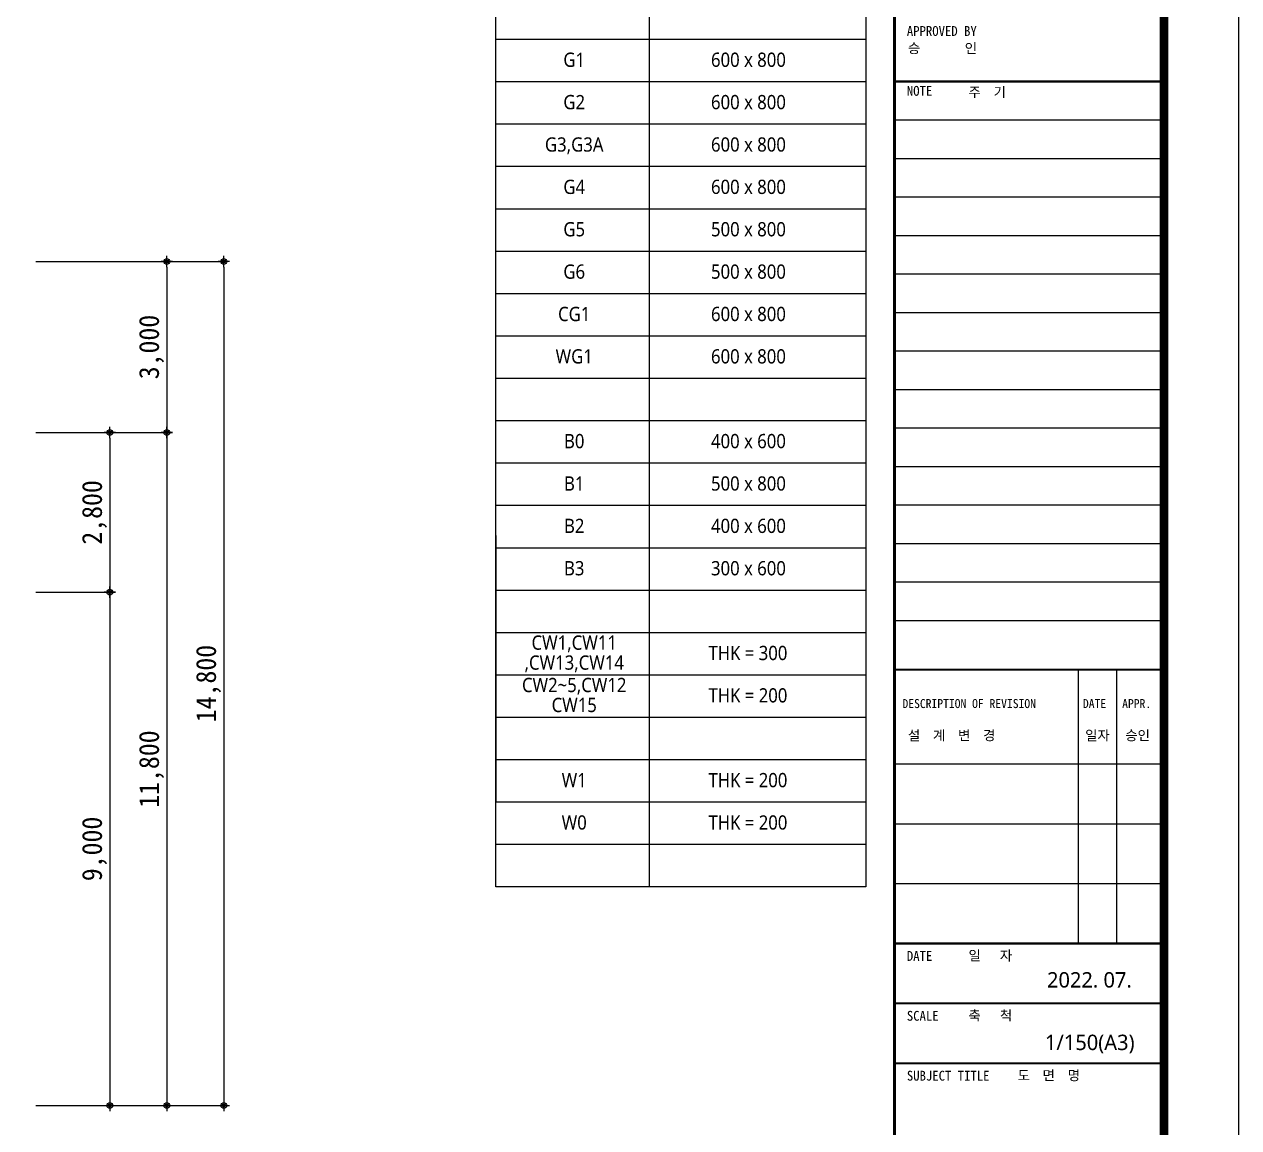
# Model space of a CAD drawing. Header units: millimetres. Extents: x 315000 to 378000, y 0 to 44550.
# Drawn here: x 356702 to 378000, y 10148 to 29495 of the extents above; entities that cross this region are included whole.
import ezdxf
from ezdxf.enums import TextEntityAlignment as Align

# ---------------------------------------------------------------- set-up
doc = ezdxf.new("R2010")
doc.units = ezdxf.units.MM
doc.header["$LTSCALE"] = 100
for name, color, linetype in [('DIM', 7, 'Continuous'), ('FOR', 4, 'Continuous'), ('SYM', 7, 'Continuous'), ('TEXT', 7, 'Continuous'), ('ZC301', 7, 'Continuous'), ('새로운 블럭$0$FOR', 4, 'Continuous')]:
    doc.layers.add(name, color=color, linetype=linetype)
doc.styles.add('돋움', font='')
doc.styles.add('돋음체', font='')
doc.styles.add('맑은고딕', font='')
doc.styles.add('새로운 블럭$0$돋음체', font='')
doc.styles.get('돋움').set_extended_font_data('DotumChe')
doc.styles.get('돋음체').set_extended_font_data('DotumChe')
doc.styles.get('맑은고딕').set_extended_font_data('Malgun Gothic')
doc.styles.get('새로운 블럭$0$돋음체').set_extended_font_data('DotumChe')
doc.dimstyles.new('ISO-25', dxfattribs={"dimtxt": 2.5, "dimasz": 2.5, "dimexe": 1.25, "dimexo": 0.625, "dimtad": 1, "dimtxsty": 'STANDARD', "dimcen": 2.5, "dimadec": 0, "dimazin": 0, "dimtfac": 1, "dimtmove": 0, "dimatfit": 3, "dimfxl": 1, "dimarcsym": 0})

# ---------------------------------------------------------------- blocks, each defined once
blk = doc.blocks.new('Z_DOT')
at = {"layer": 'DIM', "color": 0}
for p, q in [((-1, 0), (1, 0)), ((0, -1), (0, 1))]:
    blk.add_line(p, q, dxfattribs=at)
for radius in [0.5, 0.25]:
    blk.add_circle((0, 0), radius, dxfattribs=at)
blk = doc.blocks.new('*D12')
at = {"layer": 'Defpoints', "color": 0, "transparency": 16777216}
for p in [(356702, 22336), (356702, 10536), (359202, 10536)]:
    blk.add_point(p, dxfattribs=at)
at = {"layer": 'DIM', "color": 6, "lineweight": -2, "transparency": 16777216}
for p, q in [((356902, 22336), (359202, 22336)), ((359202, 22236), (359202, 10636)), ((356902, 10536), (359202, 10536))]:
    blk.add_line(p, q, dxfattribs=at)
at = {"layer": 'DIM', "color": 6, "lineweight": -2, "transparency": 16777216, "xscale": 100, "yscale": 100, "zscale": 100}
for p, rotation in [((359202, 22336), 90), ((359202, 10536), 270)]:
    blk.add_blockref('Z_DOT', p, dxfattribs=dict(at, rotation=rotation))
at = {"layer": 'DIM', "color": 0, "transparency": 16777216, "insert": (358934, 16436), "char_height": 350, "attachment_point": 5, "rotation": 90, "style": '돋움'}
blk.add_mtext('11,800', dxfattribs=at)
blk = doc.blocks.new('*D13')
at = {"layer": 'Defpoints', "color": 0, "transparency": 16777216}
for p in [(356702, 25336), (356702, 10536), (360202, 10536)]:
    blk.add_point(p, dxfattribs=at)
at = {"layer": 'DIM', "color": 6, "lineweight": -2, "transparency": 16777216}
for p, q in [((356902, 25336), (360202, 25336)), ((360202, 25236), (360202, 10636)), ((356902, 10536), (360202, 10536))]:
    blk.add_line(p, q, dxfattribs=at)
at = {"layer": 'DIM', "color": 6, "lineweight": -2, "transparency": 16777216, "xscale": 100, "yscale": 100, "zscale": 100}
for p, rotation in [((360202, 25336), 90), ((360202, 10536), 270)]:
    blk.add_blockref('Z_DOT', p, dxfattribs=dict(at, rotation=rotation))
at = {"layer": 'DIM', "color": 0, "transparency": 16777216, "insert": (359934, 17936), "char_height": 350, "attachment_point": 5, "rotation": 90, "style": '돋움'}
blk.add_mtext('14,800', dxfattribs=at)
blk = doc.blocks.new('*D14')
at = {"layer": 'Defpoints', "color": 0, "transparency": 16777216}
for p in [(356702, 25336), (356702, 22336), (359202, 22336)]:
    blk.add_point(p, dxfattribs=at)
at = {"layer": 'DIM', "color": 6, "lineweight": -2, "transparency": 16777216}
for p, q in [((356902, 25336), (359202, 25336)), ((359202, 25236), (359202, 22436)), ((356902, 22336), (359202, 22336))]:
    blk.add_line(p, q, dxfattribs=at)
at = {"layer": 'DIM', "color": 6, "lineweight": -2, "transparency": 16777216, "xscale": 100, "yscale": 100, "zscale": 100}
for p, rotation in [((359202, 25336), 90), ((359202, 22336), 270)]:
    blk.add_blockref('Z_DOT', p, dxfattribs=dict(at, rotation=rotation))
at = {"layer": 'DIM', "color": 0, "transparency": 16777216, "insert": (358934, 23836), "char_height": 350, "attachment_point": 5, "rotation": 90, "style": '돋움'}
blk.add_mtext('3,000', dxfattribs=at)
blk = doc.blocks.new('*D20')
at = {"layer": 'Defpoints', "color": 0, "transparency": 16777216}
for p in [(356702, 19536), (356702, 10536), (358202, 10536)]:
    blk.add_point(p, dxfattribs=at)
at = {"layer": 'DIM', "color": 6, "lineweight": -2, "transparency": 16777216}
for p, q in [((356902, 19536), (358202, 19536)), ((358202, 19436), (358202, 10636)), ((356902, 10536), (358202, 10536))]:
    blk.add_line(p, q, dxfattribs=at)
at = {"layer": 'DIM', "color": 6, "lineweight": -2, "transparency": 16777216, "xscale": 100, "yscale": 100, "zscale": 100}
for p, rotation in [((358202, 19536), 90), ((358202, 10536), 270)]:
    blk.add_blockref('Z_DOT', p, dxfattribs=dict(at, rotation=rotation))
at = {"layer": 'DIM', "color": 0, "transparency": 16777216, "insert": (357934, 15036), "char_height": 350, "attachment_point": 5, "rotation": 90, "style": '돋움'}
blk.add_mtext('9,000', dxfattribs=at)
blk = doc.blocks.new('*D21')
at = {"layer": 'Defpoints', "color": 0, "transparency": 16777216}
for p in [(356702, 22336), (356702, 19536), (358202, 19536)]:
    blk.add_point(p, dxfattribs=at)
at = {"layer": 'DIM', "color": 6, "lineweight": -2, "transparency": 16777216}
for p, q in [((356902, 22336), (358202, 22336)), ((358202, 22236), (358202, 19636)), ((356902, 19536), (358202, 19536))]:
    blk.add_line(p, q, dxfattribs=at)
at = {"layer": 'DIM', "color": 6, "lineweight": -2, "transparency": 16777216, "xscale": 100, "yscale": 100, "zscale": 100}
for p, rotation in [((358202, 22336), 90), ((358202, 19536), 270)]:
    blk.add_blockref('Z_DOT', p, dxfattribs=dict(at, rotation=rotation))
at = {"layer": 'DIM', "color": 0, "transparency": 16777216, "insert": (357934, 20936), "char_height": 350, "attachment_point": 5, "rotation": 90, "style": '돋움'}
blk.add_mtext('2,800', dxfattribs=at)
blk = doc.blocks.new('A$C0DB842BB')
at = {"layer": 'FOR', "color": 9}
for p, q in [((56963, 27817), (61688, 27817)), ((56963, 27142), (61688, 27142)), ((56963, 26467), (61688, 26467)), ((56963, 25792), (61688, 25792)), ((56963, 25117), (61688, 25117)), ((56963, 24442), (61688, 24442)), ((56963, 23767), (61688, 23767)), ((56963, 23092), (61688, 23092)), ((56963, 22417), (61688, 22417)), ((56963, 21742), (61688, 21742)), ((56963, 21067), (61688, 21067)), ((56963, 20392), (61688, 20392)), ((56963, 19717), (61688, 19717)), ((56963, 19042), (61688, 19042)), ((60188, 13378), (60188, 18178)), ((60863, 13378), (60863, 18178))]:
    blk.add_line(p, q, dxfattribs=at)
at = {"layer": 'FOR', "color": 1}
blk.add_lwpolyline([(63000, 0), (63000, 44550), (0, 44550), (0, 0)], close=True, dxfattribs=at)
at = {"layer": 'FOR', "color": 7, "const_width": 150}
blk.add_lwpolyline([(61688, 43250), (2187, 43250), (2187, 1750), (61688, 1750)], close=True, dxfattribs=at)
at = {"layer": 'FOR', "color": 7}
for points, const_width in [([(56963, 1750), (56963, 43250)], 56.2), ([(56963, 28492), (61688, 28492)], 37.5), ([(56963, 18178), (61688, 18178)], 37.5), ([(56963, 13378), (61688, 13378)], 37.5), ([(56963, 12328), (61688, 12328)], 37.5), ([(56963, 11278), (61688, 11278)], 37.5)]:
    blk.add_lwpolyline(points, dxfattribs=dict(at, const_width=const_width))
at = {"layer": 'FOR', "color": 9}
for points in [[(56963, 16528), (61688, 16528)], [(56963, 15478), (61688, 15478)], [(56963, 14428), (61688, 14428)]]:
    blk.add_lwpolyline(points, dxfattribs=at)
for s, style, p in [('승       인', '새로운 블럭$0$돋음체', (57198, 28989)), ('주  기', '새로운 블럭$0$돋음체', (58261, 28219)), ('설  계  변  경', '돋음체', (57198, 16941)), ('일자', '돋음체', (60307, 16941)), ('승인', '돋음체', (61010, 16941)), ('일   자', '돋음체', (58261, 13080)), ('축   척', '돋음체', (58261, 12030)), ('도  면  명', '돋음체', (59121, 10980))]:
    blk.add_text(s, height=172.5, dxfattribs=dict(style=style)).set_placement(p)
at = {"layer": 'DIM', "color": 3, "style": '맑은고딕'}
blk.add_text('2022. 07.', height=270, dxfattribs=at).set_placement((59638, 12606))
at = {"layer": 'FOR', "color": 7, "linetype": 'Continuous', "style": '돋음체'}
for s, p in [('DESCRIPTION OF REVISION', (57103, 17506)), ('DATE', (60268, 17506)), ('APPR.', (60956, 17506))]:
    blk.add_text(s, height=157.5, dxfattribs=at).set_placement(p)
at = {"layer": 'FOR', "color": 7, "linetype": 'Continuous', "style": '돋음체', "width": 1}
for s, p in [('DATE', (57180, 13074)), ('SCALE', (57180, 12024)), ('SUBJECT TITLE', (57180, 10974))]:
    blk.add_text(s, height=172.5, dxfattribs=at).set_placement(p)
at = {"layer": '새로운 블럭$0$FOR', "color": 7, "linetype": 'Continuous', "style": '새로운 블럭$0$돋음체', "width": 1}
for s, p in [('APPROVED BY', (57180, 29291)), ('NOTE', (57180, 28241))]:
    blk.add_text(s, height=172.5, dxfattribs=at).set_placement(p)

msp = doc.modelspace()

# ---------------------------------------------------------------- linework, layer by layer
msp.add_lwpolyline([(364970.6, 34434.5), (371463.1, 34434.5), (371463.1, 14374.5), (364970.6, 14374.5)], close=True)
at = {"layer": 'SYM', "ltscale": 10}
for p, q in [((367663.4, 33691.5), (367663.4, 14374.5)), ((371463.1, 29448.6), (371463.1, 24776)), ((364970.6, 29233.8), (371463.1, 29233.8)), ((364970.6, 28490.8), (371463.1, 28490.8)), ((364970.6, 27747.8), (371463.1, 27747.8)), ((364970.6, 27004.9), (371463.1, 27004.9)), ((364970.6, 26261.9), (371463.1, 26261.9)), ((364970.6, 25519), (371463.1, 25519)), ((364970.6, 24776), (371463.1, 24776)), ((364970.6, 24033), (371463.1, 24033)), ((364970.6, 23290.1), (371463.1, 23290.1)), ((364970.6, 22547.1), (371463.1, 22547.1)), ((364970.6, 21804.2), (371463.1, 21804.2)), ((364970.6, 21061.2), (371463.1, 21061.2)), ((364970.6, 20533), (364970.6, 15860.5)), ((364970.6, 20318.2), (371463.1, 20318.2)), ((364970.6, 19575.3), (371463.1, 19575.3)), ((364970.6, 18832.3), (371463.1, 18832.3)), ((364970.6, 18089.3), (371463.1, 18089.3)), ((364970.6, 17346.4), (371463.1, 17346.4)), ((364970.6, 16603.4), (371463.1, 16603.4)), ((364970.6, 15860.5), (371463.1, 15860.5)), ((364970.6, 15117.5), (371463.1, 15117.5))]:
    msp.add_line(p, q, dxfattribs=at)

# ---------------------------------------------------------------- block references
at = {"layer": 'ZC301'}
msp.add_blockref('A$C0DB842BB', (315000, 0), dxfattribs=at)

# ---------------------------------------------------------------- texts
at = {"layer": 'DIM', "color": 3, "style": '맑은고딕'}
msp.add_text('1/150(A3)', height=270, dxfattribs=at).set_placement((376173.6, 11509.7), align=Align.RIGHT)
at = {"layer": 'TEXT', "color": 0, "style": '맑은고딕', "width": 0.9}
for s, p in [('G1', (366346.6, 28873.4)), ('G2', (366346.6, 28130.4)), ('G3,G3A', (366346.6, 27387.4)), ('G4', (366346.6, 26644.5)), ('G5', (366346.6, 25901.5)), ('G6', (366346.6, 25158.6)), ('CG1', (366346.6, 24415.6)), ('WG1', (366346.6, 23672.6)), ('B0', (366346.6, 22186.7)), ('B1', (366346.6, 21443.8)), ('B2', (366346.6, 20700.8)), ('B3', (366346.6, 19957.8)), ('CW1,CW11', (366346.6, 18653.7)), (',CW13,CW14', (366346.6, 18303.7)), ('CW2~5,CW12', (366346.6, 17910.7)), ('CW15', (366346.6, 17560.7)), ('W1', (366346.6, 16243)), ('W0', (366346.6, 15500.1))]:
    msp.add_text(s, height=250, dxfattribs=at).set_placement(p, align=Align.MIDDLE_CENTER)
for s, p in [('600 x 800', (368745.5, 28873.4)), ('600 x 800', (368745.5, 28130.4)), ('600 x 800', (368745.5, 27387.4)), ('600 x 800', (368745.5, 26644.5)), ('500 x 800', (368745.5, 25901.5)), ('500 x 800', (368745.5, 25158.6)), ('600 x 800', (368745.5, 24415.6)), ('600 x 800', (368745.5, 23672.6)), ('400 x 600', (368745.5, 22186.7)), ('500 x 800', (368745.5, 21443.8)), ('400 x 600', (368745.5, 20700.8)), ('300 x 600', (368745.5, 19957.8)), ('THK = 300', (368700.5, 18471.9)), ('THK = 200', (368700.5, 17729)), ('THK = 200', (368700.5, 16243)), ('THK = 200', (368700.5, 15500.1))]:
    msp.add_text(s, height=250, dxfattribs=at).set_placement(p, align=Align.MIDDLE_LEFT)

# ---------------------------------------------------------------- dimensions: what is measured, and where the dimension line sits
at = {"layer": 'DIM'}
for base, p1, p2, picture, middle in [((360202.3, 10535.8), (356702.3, 25335.8), (356702.3, 10535.8), '*D13', (359934, 17935.8)), ((359202.3, 22335.8), (356702.3, 25335.8), (356702.3, 22335.8), '*D14', (358934, 23835.8)), ((359202.3, 10535.8), (356702.3, 22335.8), (356702.3, 10535.8), '*D12', (358934, 16435.8)), ((358202.3, 19535.8), (356702.3, 22335.8), (356702.3, 19535.8), '*D21', (357934, 20935.8)), ((358202.3, 10535.8), (356702.3, 19535.8), (356702.3, 10535.8), '*D20', (357934, 15035.8))]:
    dim = msp.add_linear_dim(base=base, p1=p1, p2=p2, angle=270, dimstyle='ISO-25', override={"dimscale": 100, "dimtxt": 3.5, "dimasz": 1, "dimexe": 0, "dimexo": 2, "dimgap": 0.6, "dimdec": 0, "dimlunit": 6, "dimtxsty": '돋움', "dimblk1": 'Z_DOT', "dimblk2": 'Z_DOT', "dimsah": 1, "dimclrd": 6, "dimclre": 6, "dimtix": 1}, dxfattribs=at)
    dim.commit()
    dim.dimension.update_dxf_attribs({"geometry": picture, "text_midpoint": middle})

doc.saveas('drawing.dxf')
